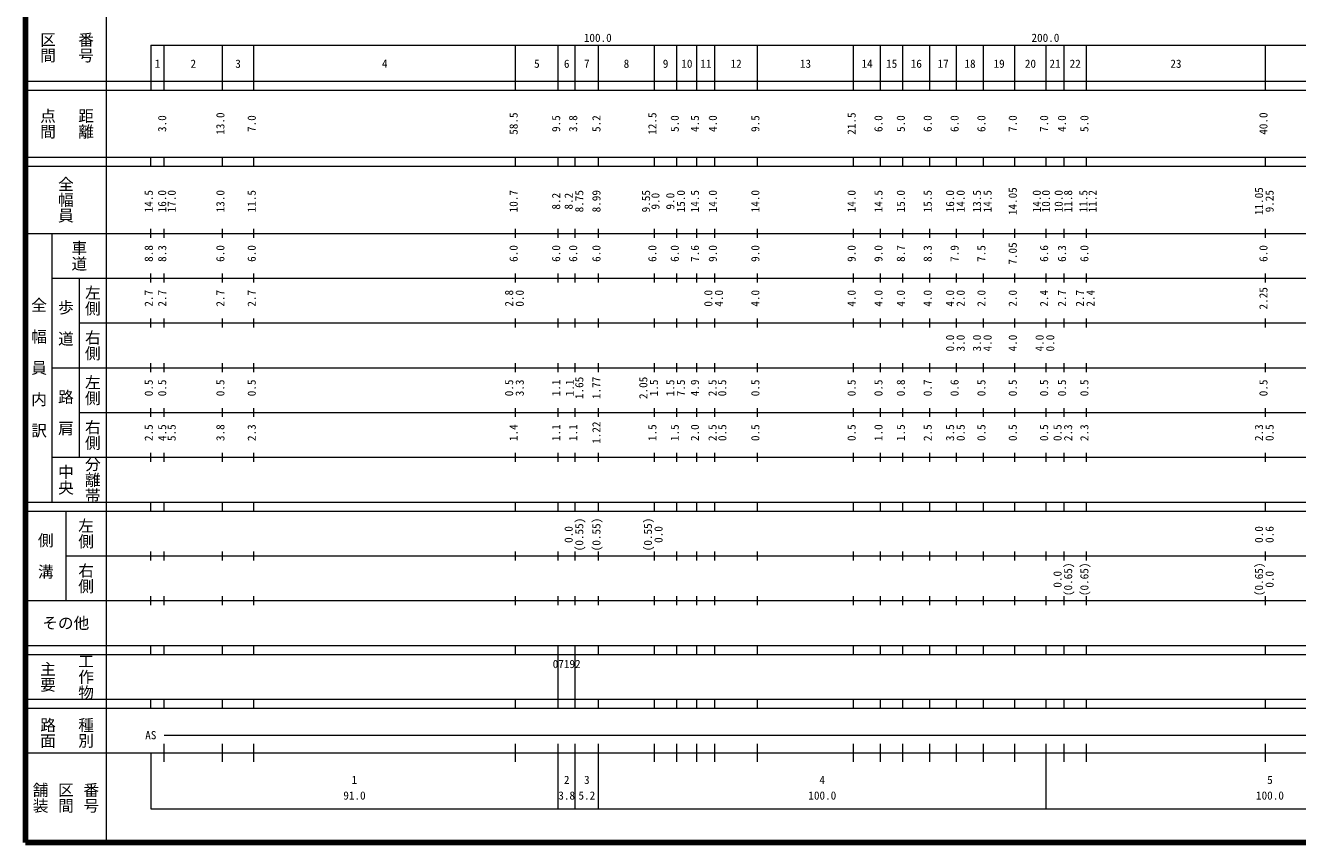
# Model space of a CAD drawing. Units: millimetres on the paper, enlarged 1000 times. Extents: x 40000 to 680000, y 20000 to 380000.
# Drawn here: x 40000 to 324166, y 20000 to 202409 of the extents above; entities that cross this region are included whole.
import ezdxf
from ezdxf.enums import TextEntityAlignment as Align

# ---------------------------------------------------------------- set-up
doc = ezdxf.new("R2010")
doc.units = ezdxf.units.MM
doc.header["$LTSCALE"] = 1000
doc.layers.add('M-TTL', color=2, linetype='Continuous', lineweight=140)
doc.layers.add('M-TTL-BAND', color=7, linetype='Continuous', lineweight=13)
doc.styles.add('@ＭＳ ゴシック', font='')
doc.styles.add('ＭＳ ゴシック', font='')
doc.styles.get('@ＭＳ ゴシック').set_extended_font_data('@MS Gothic')
doc.styles.get('ＭＳ ゴシック').set_extended_font_data('MS Gothic')

msp = doc.modelspace()

# ---------------------------------------------------------------- linework, layer by layer
at = {"layer": 'M-TTL'}
for p, q in [((40000, 380000), (40000, 20000)), ((40000, 20000), (680000, 20000))]:
    msp.add_line(p, q, dxfattribs=at)
at = {"layer": 'M-TTL-BAND'}
for p, q in [((58000, 370000), (58000, 20000)), ((68000, 198000), (579000, 198000)), ((68000, 198000), (68000, 188000)), ((71000, 188000), (71000, 198000)), ((84000, 188000), (84000, 198000)), ((91000, 188000), (91000, 198000)), ((149500, 188000), (149500, 198000)), ((159000, 188000), (159000, 198000)), ((162800, 188000), (162800, 198000)), ((168000, 188000), (168000, 198000)), ((180500, 188000), (180500, 198000)), ((185500, 188000), (185500, 198000)), ((190000, 188000), (190000, 198000)), ((194000, 188000), (194000, 198000)), ((203500, 188000), (203500, 198000)), ((225000, 188000), (225000, 198000)), ((231000, 188000), (231000, 198000)), ((236000, 188000), (236000, 198000)), ((242000, 188000), (242000, 198000)), ((248000, 188000), (248000, 198000)), ((254000, 188000), (254000, 198000)), ((261000, 188000), (261000, 198000)), ((268000, 188000), (268000, 198000)), ((272000, 188000), (272000, 198000)), ((277000, 188000), (277000, 198000)), ((317000, 188000), (317000, 198000)), ((40000, 190000), (579000, 190000)), ((40000, 188000), (579000, 188000)), ((40000, 173000), (579000, 173000)), ((40000, 171000), (579000, 171000)), ((68000, 171000), (68000, 173000)), ((71000, 171000), (71000, 173000)), ((84000, 171000), (84000, 173000)), ((91000, 171000), (91000, 173000)), ((149500, 171000), (149500, 173000)), ((159000, 171000), (159000, 173000)), ((162800, 171000), (162800, 173000)), ((168000, 171000), (168000, 173000)), ((180500, 171000), (180500, 173000)), ((185500, 171000), (185500, 173000)), ((190000, 171000), (190000, 173000)), ((194000, 171000), (194000, 173000)), ((203500, 171000), (203500, 173000)), ((225000, 171000), (225000, 173000)), ((231000, 171000), (231000, 173000)), ((236000, 171000), (236000, 173000)), ((242000, 171000), (242000, 173000)), ((248000, 171000), (248000, 173000)), ((254000, 171000), (254000, 173000)), ((261000, 171000), (261000, 173000)), ((268000, 171000), (268000, 173000)), ((272000, 171000), (272000, 173000)), ((277000, 171000), (277000, 173000)), ((317000, 171000), (317000, 173000)), ((68000, 155000), (68000, 157000)), ((71000, 155000), (71000, 157000)), ((84000, 155000), (84000, 157000)), ((91000, 155000), (91000, 157000)), ((149500, 155000), (149500, 157000)), ((159000, 155000), (159000, 157000)), ((162800, 155000), (162800, 157000)), ((168000, 155000), (168000, 157000)), ((180500, 155000), (180500, 157000)), ((185500, 155000), (185500, 157000)), ((190000, 155000), (190000, 157000)), ((194000, 155000), (194000, 157000)), ((203500, 155000), (203500, 157000)), ((225000, 155000), (225000, 157000)), ((231000, 155000), (231000, 157000)), ((236000, 155000), (236000, 157000)), ((242000, 155000), (242000, 157000)), ((248000, 155000), (248000, 157000)), ((254000, 155000), (254000, 157000)), ((261000, 155000), (261000, 157000)), ((268000, 155000), (268000, 157000)), ((272000, 155000), (272000, 157000)), ((277000, 155000), (277000, 157000)), ((317000, 155000), (317000, 157000)), ((40000, 156000), (579000, 156000)), ((46000, 96000), (46000, 156000)), ((46000, 146000), (579000, 146000)), ((52000, 146000), (52000, 106000)), ((68000, 145000), (68000, 147000)), ((71000, 145000), (71000, 147000)), ((84000, 145000), (84000, 147000)), ((91000, 145000), (91000, 147000)), ((149500, 145000), (149500, 147000)), ((159000, 145000), (159000, 147000)), ((162800, 145000), (162800, 147000)), ((168000, 145000), (168000, 147000)), ((180500, 145000), (180500, 147000)), ((185500, 145000), (185500, 147000)), ((190000, 145000), (190000, 147000)), ((194000, 145000), (194000, 147000)), ((203500, 145000), (203500, 147000)), ((225000, 145000), (225000, 147000)), ((231000, 145000), (231000, 147000)), ((236000, 145000), (236000, 147000)), ((242000, 145000), (242000, 147000)), ((248000, 145000), (248000, 147000)), ((254000, 145000), (254000, 147000)), ((261000, 145000), (261000, 147000)), ((268000, 145000), (268000, 147000)), ((272000, 145000), (272000, 147000)), ((277000, 145000), (277000, 147000)), ((317000, 145000), (317000, 147000)), ((68000, 135000), (68000, 137000)), ((71000, 135000), (71000, 137000)), ((84000, 135000), (84000, 137000)), ((91000, 135000), (91000, 137000)), ((149500, 135000), (149500, 137000)), ((159000, 135000), (159000, 137000)), ((162800, 135000), (162800, 137000)), ((168000, 135000), (168000, 137000)), ((180500, 135000), (180500, 137000)), ((185500, 135000), (185500, 137000)), ((190000, 135000), (190000, 137000)), ((194000, 135000), (194000, 137000)), ((203500, 135000), (203500, 137000)), ((225000, 135000), (225000, 137000)), ((231000, 135000), (231000, 137000)), ((236000, 135000), (236000, 137000)), ((242000, 135000), (242000, 137000)), ((248000, 135000), (248000, 137000)), ((254000, 135000), (254000, 137000)), ((261000, 135000), (261000, 137000)), ((268000, 135000), (268000, 137000)), ((272000, 135000), (272000, 137000)), ((277000, 135000), (277000, 137000)), ((317000, 135000), (317000, 137000)), ((52000, 136000), (579000, 136000)), ((46000, 126000), (579000, 126000)), ((68000, 125000), (68000, 127000)), ((71000, 125000), (71000, 127000)), ((84000, 125000), (84000, 127000)), ((91000, 125000), (91000, 127000)), ((149500, 125000), (149500, 127000)), ((159000, 125000), (159000, 127000)), ((162800, 125000), (162800, 127000)), ((168000, 125000), (168000, 127000)), ((180500, 125000), (180500, 127000)), ((185500, 125000), (185500, 127000)), ((190000, 125000), (190000, 127000)), ((194000, 125000), (194000, 127000)), ((203500, 125000), (203500, 127000)), ((225000, 125000), (225000, 127000)), ((231000, 125000), (231000, 127000)), ((236000, 125000), (236000, 127000)), ((242000, 125000), (242000, 127000)), ((248000, 125000), (248000, 127000)), ((254000, 125000), (254000, 127000)), ((261000, 125000), (261000, 127000)), ((268000, 125000), (268000, 127000)), ((272000, 125000), (272000, 127000)), ((277000, 125000), (277000, 127000)), ((317000, 125000), (317000, 127000)), ((68000, 115000), (68000, 117000)), ((71000, 115000), (71000, 117000)), ((84000, 115000), (84000, 117000)), ((91000, 115000), (91000, 117000)), ((149500, 115000), (149500, 117000)), ((159000, 115000), (159000, 117000)), ((162800, 115000), (162800, 117000)), ((168000, 115000), (168000, 117000)), ((180500, 115000), (180500, 117000)), ((185500, 115000), (185500, 117000)), ((190000, 115000), (190000, 117000)), ((194000, 115000), (194000, 117000)), ((203500, 115000), (203500, 117000)), ((225000, 115000), (225000, 117000)), ((231000, 115000), (231000, 117000)), ((236000, 115000), (236000, 117000)), ((242000, 115000), (242000, 117000)), ((248000, 115000), (248000, 117000)), ((254000, 115000), (254000, 117000)), ((261000, 115000), (261000, 117000)), ((268000, 115000), (268000, 117000)), ((272000, 115000), (272000, 117000)), ((277000, 115000), (277000, 117000)), ((317000, 115000), (317000, 117000)), ((52000, 116000), (579000, 116000)), ((46000, 106000), (579000, 106000)), ((68000, 105000), (68000, 107000)), ((71000, 105000), (71000, 107000)), ((84000, 105000), (84000, 107000)), ((91000, 105000), (91000, 107000)), ((149500, 105000), (149500, 107000)), ((159000, 105000), (159000, 107000)), ((162800, 105000), (162800, 107000)), ((168000, 105000), (168000, 107000)), ((180500, 105000), (180500, 107000)), ((185500, 105000), (185500, 107000)), ((190000, 105000), (190000, 107000)), ((194000, 105000), (194000, 107000)), ((203500, 105000), (203500, 107000)), ((225000, 105000), (225000, 107000)), ((231000, 105000), (231000, 107000)), ((236000, 105000), (236000, 107000)), ((242000, 105000), (242000, 107000)), ((248000, 105000), (248000, 107000)), ((254000, 105000), (254000, 107000)), ((261000, 105000), (261000, 107000)), ((268000, 105000), (268000, 107000)), ((272000, 105000), (272000, 107000)), ((277000, 105000), (277000, 107000)), ((317000, 105000), (317000, 107000)), ((40000, 96000), (579000, 96000)), ((40000, 94000), (579000, 94000)), ((49000, 94000), (49000, 74000)), ((68000, 94000), (68000, 96000)), ((71000, 94000), (71000, 96000)), ((84000, 94000), (84000, 96000)), ((91000, 94000), (91000, 96000)), ((149500, 94000), (149500, 96000)), ((159000, 94000), (159000, 96000)), ((162800, 94000), (162800, 96000)), ((168000, 94000), (168000, 96000)), ((180500, 94000), (180500, 96000)), ((185500, 94000), (185500, 96000)), ((190000, 94000), (190000, 96000)), ((194000, 94000), (194000, 96000)), ((203500, 94000), (203500, 96000)), ((225000, 94000), (225000, 96000)), ((231000, 94000), (231000, 96000)), ((236000, 94000), (236000, 96000)), ((242000, 94000), (242000, 96000)), ((248000, 94000), (248000, 96000)), ((254000, 94000), (254000, 96000)), ((261000, 94000), (261000, 96000)), ((268000, 94000), (268000, 96000)), ((272000, 94000), (272000, 96000)), ((277000, 94000), (277000, 96000)), ((317000, 94000), (317000, 96000)), ((49000, 84000), (579000, 84000)), ((68000, 83000), (68000, 85000)), ((71000, 83000), (71000, 85000)), ((84000, 83000), (84000, 85000)), ((91000, 83000), (91000, 85000)), ((149500, 83000), (149500, 85000)), ((159000, 83000), (159000, 85000)), ((162800, 83000), (162800, 85000)), ((168000, 83000), (168000, 85000)), ((180500, 83000), (180500, 85000)), ((185500, 83000), (185500, 85000)), ((190000, 83000), (190000, 85000)), ((194000, 83000), (194000, 85000)), ((203500, 83000), (203500, 85000)), ((225000, 83000), (225000, 85000)), ((231000, 83000), (231000, 85000)), ((236000, 83000), (236000, 85000)), ((242000, 83000), (242000, 85000)), ((248000, 83000), (248000, 85000)), ((254000, 83000), (254000, 85000)), ((261000, 83000), (261000, 85000)), ((268000, 83000), (268000, 85000)), ((272000, 83000), (272000, 85000)), ((277000, 83000), (277000, 85000)), ((317000, 83000), (317000, 85000)), ((40000, 74000), (579000, 74000)), ((68000, 73000), (68000, 75000)), ((71000, 73000), (71000, 75000)), ((84000, 73000), (84000, 75000)), ((91000, 73000), (91000, 75000)), ((149500, 73000), (149500, 75000)), ((159000, 73000), (159000, 75000)), ((162800, 73000), (162800, 75000)), ((168000, 73000), (168000, 75000)), ((180500, 73000), (180500, 75000)), ((185500, 73000), (185500, 75000)), ((190000, 73000), (190000, 75000)), ((194000, 73000), (194000, 75000)), ((203500, 73000), (203500, 75000)), ((225000, 73000), (225000, 75000)), ((231000, 73000), (231000, 75000)), ((236000, 73000), (236000, 75000)), ((242000, 73000), (242000, 75000)), ((248000, 73000), (248000, 75000)), ((254000, 73000), (254000, 75000)), ((261000, 73000), (261000, 75000)), ((268000, 73000), (268000, 75000)), ((272000, 73000), (272000, 75000)), ((277000, 73000), (277000, 75000)), ((317000, 73000), (317000, 75000)), ((40000, 64000), (579000, 64000)), ((68000, 62000), (68000, 64000)), ((71000, 62000), (71000, 64000)), ((84000, 62000), (84000, 64000)), ((91000, 62000), (91000, 64000)), ((149500, 62000), (149500, 64000)), ((159000, 62000), (159000, 64000)), ((162800, 62000), (162800, 64000)), ((168000, 62000), (168000, 64000)), ((180500, 62000), (180500, 64000)), ((185500, 62000), (185500, 64000)), ((190000, 62000), (190000, 64000)), ((194000, 62000), (194000, 64000)), ((203500, 62000), (203500, 64000)), ((225000, 62000), (225000, 64000)), ((231000, 62000), (231000, 64000)), ((236000, 62000), (236000, 64000)), ((242000, 62000), (242000, 64000)), ((248000, 62000), (248000, 64000)), ((254000, 62000), (254000, 64000)), ((261000, 62000), (261000, 64000)), ((268000, 62000), (268000, 64000)), ((272000, 62000), (272000, 64000)), ((277000, 62000), (277000, 64000)), ((317000, 62000), (317000, 64000)), ((40000, 62000), (579000, 62000)), ((159000, 52000), (159000, 62000)), ((162800, 52000), (162800, 62000)), ((40000, 52000), (579000, 52000)), ((68000, 50000), (68000, 52000)), ((71000, 50000), (71000, 52000)), ((84000, 50000), (84000, 52000)), ((91000, 50000), (91000, 52000)), ((149500, 50000), (149500, 52000)), ((159000, 50000), (159000, 52000)), ((162800, 50000), (162800, 52000)), ((168000, 50000), (168000, 52000)), ((180500, 50000), (180500, 52000)), ((185500, 50000), (185500, 52000)), ((190000, 50000), (190000, 52000)), ((194000, 50000), (194000, 52000)), ((203500, 50000), (203500, 52000)), ((225000, 50000), (225000, 52000)), ((231000, 50000), (231000, 52000)), ((236000, 50000), (236000, 52000)), ((242000, 50000), (242000, 52000)), ((248000, 50000), (248000, 52000)), ((254000, 50000), (254000, 52000)), ((261000, 50000), (261000, 52000)), ((268000, 50000), (268000, 52000)), ((272000, 50000), (272000, 52000)), ((277000, 50000), (277000, 52000)), ((317000, 50000), (317000, 52000)), ((40000, 50000), (579000, 50000)), ((71000, 44000), (565000, 44000)), ((40000, 40000), (579000, 40000)), ((68000, 40000), (68000, 27500)), ((71000, 38000), (71000, 42000)), ((84000, 38000), (84000, 42000)), ((91000, 38000), (91000, 42000)), ((149500, 38000), (149500, 42000)), ((159000, 27500), (159000, 42000)), ((162800, 27500), (162800, 42000)), ((168000, 27500), (168000, 42000)), ((180500, 38000), (180500, 42000)), ((185500, 38000), (185500, 42000)), ((190000, 38000), (190000, 42000)), ((194000, 38000), (194000, 42000)), ((203500, 38000), (203500, 42000)), ((225000, 38000), (225000, 42000)), ((231000, 38000), (231000, 42000)), ((236000, 38000), (236000, 42000)), ((242000, 38000), (242000, 42000)), ((248000, 38000), (248000, 42000)), ((254000, 38000), (254000, 42000)), ((261000, 38000), (261000, 42000)), ((268000, 27500), (268000, 42000)), ((272000, 38000), (272000, 42000)), ((277000, 38000), (277000, 42000)), ((317000, 38000), (317000, 42000)), ((68000, 27500), (579000, 27500))]:
    msp.add_line(p, q, dxfattribs=at)

# ---------------------------------------------------------------- texts
at = {"layer": 'M-TTL-BAND', "style": '@ＭＳ ゴシック'}
for s, p in [('区間', (45000, 197500)), ('番号', (53500, 197500)), ('点間', (45000, 180500)), ('距離', (53500, 180500)), ('全幅員', (49000, 163500)), ('車道', (52000, 151000)), ('左側', (55000, 141000)), ('全\u3000幅\u3000員\u3000内\u3000訳', (43000, 126000)), ('歩\u3000道', (49000, 136000)), ('右側', (55000, 131000)), ('左側', (55000, 121000)), ('路\u3000肩', (49000, 116000)), ('右側', (55000, 111000)), ('分離帯', (55000, 101000)), ('中央', (49000, 101000)), ('左側', (53500, 89000)), ('側\u3000溝', (44500, 84000)), ('右側', (53500, 79000)), ('主要', (45000, 57000)), ('工作物', (53500, 57000)), ('路面', (45000, 44500)), ('種別', (53500, 44500)), ('舗装', (43333, 30000)), ('区間', (49000, 30000)), ('番号', (54667, 30000))]:
    msp.add_text(s, height=2566, rotation=270, dxfattribs=at).set_placement(p, align=Align.MIDDLE_CENTER)
at = {"layer": 'M-TTL-BAND', "style": 'ＭＳ ゴシック'}
for s, p in [('100.0', (167844, 198195)), ('200.0', (267844, 198195)), ('1', (69500, 192405)), ('2', (77500, 192405)), ('3', (87500, 192405)), ('4', (120250, 192405)), ('5', (154250, 192405)), ('6', (160900, 192405)), ('7', (165400, 192405)), ('8', (174250, 192405)), ('9', (183000, 192405)), ('10', (187750, 192405)), ('11', (192000, 192405)), ('12', (198750, 192405)), ('13', (214250, 192405)), ('14', (228000, 192405)), ('15', (233500, 192405)), ('16', (239000, 192405)), ('17', (245000, 192405)), ('18', (251000, 192405)), ('19', (257500, 192405)), ('20', (264500, 192405)), ('21', (270000, 192405)), ('22', (274500, 192405)), ('23', (297000, 192405)), ('07192', (160900, 58405)), ('AS', (68000, 42500)), ('1', (113500, 32523)), ('2', (160900, 32523)), ('3', (165400, 32523)), ('4', (218000, 32523)), ('5', (318000, 32523)), ('91.0', (113500, 29033)), ('3.8', (160900, 29033)), ('5.2', (165400, 29033)), ('100.0', (218000, 29033)), ('100.0', (318000, 29033))]:
    msp.add_text(s, height=1833, dxfattribs=at).set_placement(p, align=Align.BOTTOM_CENTER)
for s, p in [('3.0', (72000, 180500)), ('13.0', (85000, 180500)), ('7.0', (92000, 180500)), ('58.5', (150500, 180500)), ('9.5', (160000, 180500)), ('3.8', (163800, 180500)), ('5.2', (169000, 180500)), ('12.5', (181500, 180500)), ('5.0', (186500, 180500)), ('4.5', (191000, 180500)), ('4.0', (195000, 180500)), ('9.5', (204500, 180500)), ('21.5', (226000, 180500)), ('6.0', (232000, 180500)), ('5.0', (237000, 180500)), ('6.0', (243000, 180500)), ('6.0', (249000, 180500)), ('6.0', (255000, 180500)), ('7.0', (262000, 180500)), ('7.0', (269000, 180500)), ('4.0', (273000, 180500)), ('5.0', (278000, 180500)), ('40.0', (318000, 180500)), ('14.5', (69000, 163174)), ('16.0', (71987, 163174)), ('17.0', (74127, 163174)), ('13.0', (85000, 163174)), ('11.5', (92000, 163174)), ('10.7', (150500, 163174)), ('8.2', (160000, 163174)), ('8.2', (162800, 163174)), ('8.75', (165170, 163174)), ('8.99', (169000, 163174)), ('9.55', (180081, 163174)), ('9.0', (182182, 163174)), ('9.0', (185500, 163174)), ('15.0', (187870, 163174)), ('14.5', (191000, 163174)), ('14.0', (195000, 163174)), ('14.0', (204500, 163174)), ('14.0', (226000, 163174)), ('14.5', (232000, 163174)), ('15.0', (237000, 163174)), ('15.5', (243000, 163174)), ('16.0', (248000, 163174)), ('14.0', (250370, 163174)), ('13.5', (254000, 163174)), ('14.5', (256370, 163174)), ('14.05', (262000, 163174)), ('14.0', (267369, 163174)), ('10.0', (269423, 163174)), ('10.0', (272258, 163174)), ('11.8', (274370, 163174)), ('11.5', (277778, 163174)), ('11.2', (279832, 163174)), ('11.05', (317000, 163174)), ('9.25', (319370, 163174)), ('7.05', (262000, 151500)), ('8.8', (69000, 151500)), ('8.3', (72000, 151500)), ('6.0', (85000, 151500)), ('6.0', (92000, 151500)), ('6.0', (150500, 151500)), ('6.0', (160000, 151500)), ('6.0', (163800, 151500)), ('6.0', (169000, 151500)), ('6.0', (181500, 151500)), ('6.0', (186500, 151500)), ('7.6', (191000, 151500)), ('9.0', (195000, 151500)), ('9.0', (204500, 151500)), ('9.0', (226000, 151500)), ('9.0', (232000, 151500)), ('8.7', (237000, 151500)), ('8.3', (243000, 151500)), ('7.9', (249000, 151500)), ('7.5', (255000, 151500)), ('6.6', (269000, 151500)), ('6.3', (273000, 151500)), ('6.0', (278000, 151500)), ('6.0', (318000, 151500)), ('2.7', (69000, 141500)), ('2.7', (72000, 141500)), ('2.7', (85000, 141500)), ('2.7', (92000, 141500)), ('2.8', (149500, 141500)), ('0.0', (151870, 141500)), ('0.0', (194000, 141500)), ('4.0', (196370, 141500)), ('4.0', (204500, 141500)), ('4.0', (226000, 141500)), ('4.0', (232000, 141500)), ('4.0', (237000, 141500)), ('4.0', (243000, 141500)), ('4.0', (248000, 141500)), ('2.0', (250370, 141500)), ('2.0', (255000, 141500)), ('2.0', (262000, 141500)), ('2.4', (269000, 141500)), ('2.7', (273000, 141500)), ('2.7', (277000, 141500)), ('2.4', (279370, 141500)), ('2.25', (318000, 141500)), ('0.0', (248000, 131500)), ('3.0', (250370, 131500)), ('3.0', (254000, 131500)), ('4.0', (256370, 131500)), ('4.0', (262000, 131500)), ('4.0', (268000, 131500)), ('0.0', (270370, 131500)), ('0.5', (69000, 121500)), ('0.5', (72000, 121500)), ('0.5', (85000, 121500)), ('0.5', (92000, 121500)), ('0.5', (149500, 121500)), ('3.3', (151870, 121500)), ('1.1', (160000, 121500)), ('1.1', (163044, 121500)), ('1.65', (165170, 121500)), ('1.77', (169000, 121500)), ('2.05', (179480, 121500)), ('1.5', (181850, 121500)), ('1.5', (185500, 121500)), ('7.5', (187870, 121500)), ('4.9', (191000, 121500)), ('2.5', (194935, 121500)), ('0.5', (197094, 121500)), ('0.5', (204500, 121500)), ('0.5', (226000, 121500)), ('0.5', (232000, 121500)), ('0.8', (237000, 121500)), ('0.7', (243000, 121500)), ('0.6', (249000, 121500)), ('0.5', (255000, 121500)), ('0.5', (262000, 121500)), ('0.5', (269000, 121500)), ('0.5', (273000, 121500)), ('0.5', (278000, 121500)), ('0.5', (318000, 121500)), ('1.22', (169000, 111500)), ('2.5', (69000, 111500)), ('4.5', (72002, 111500)), ('5.5', (74109, 111500)), ('3.8', (85000, 111500)), ('2.3', (92000, 111500)), ('1.4', (150500, 111500)), ('1.1', (160000, 111500)), ('1.1', (163800, 111500)), ('1.5', (181500, 111500)), ('1.5', (186500, 111500)), ('2.0', (191000, 111500)), ('2.5', (194935, 111500)), ('0.5', (197125, 111500)), ('0.5', (204500, 111500)), ('0.5', (226000, 111500)), ('1.0', (232000, 111500)), ('1.5', (237000, 111500)), ('2.5', (243000, 111500)), ('3.5', (248000, 111500)), ('0.5', (250370, 111500)), ('0.5', (255000, 111500)), ('0.5', (262000, 111500)), ('0.5', (269000, 111500)), ('0.5', (272000, 111500)), ('2.3', (274370, 111500)), ('2.3', (278000, 111500)), ('2.3', (317000, 111500)), ('0.5', (319370, 111500)), ('(0.55)', (165170, 88764)), ('(0.55)', (169000, 88764)), ('(0.55)', (180500, 88764)), ('0.0', (162800, 88764)), ('0.0', (182870, 88764)), ('0.0', (317000, 88764)), ('0.6', (319370, 88764)), ('0.0', (272000, 78764)), ('(0.65)', (274370, 78764)), ('(0.65)', (278000, 78764)), ('(0.65)', (317000, 78764)), ('0.0', (319370, 78764))]:
    msp.add_text(s, height=1833, rotation=90, dxfattribs=at).set_placement(p, align=Align.BOTTOM_CENTER)
msp.add_text('その他', height=2566, dxfattribs=at).set_placement((49000, 69000), align=Align.MIDDLE_CENTER)

doc.saveas('drawing.dxf')
